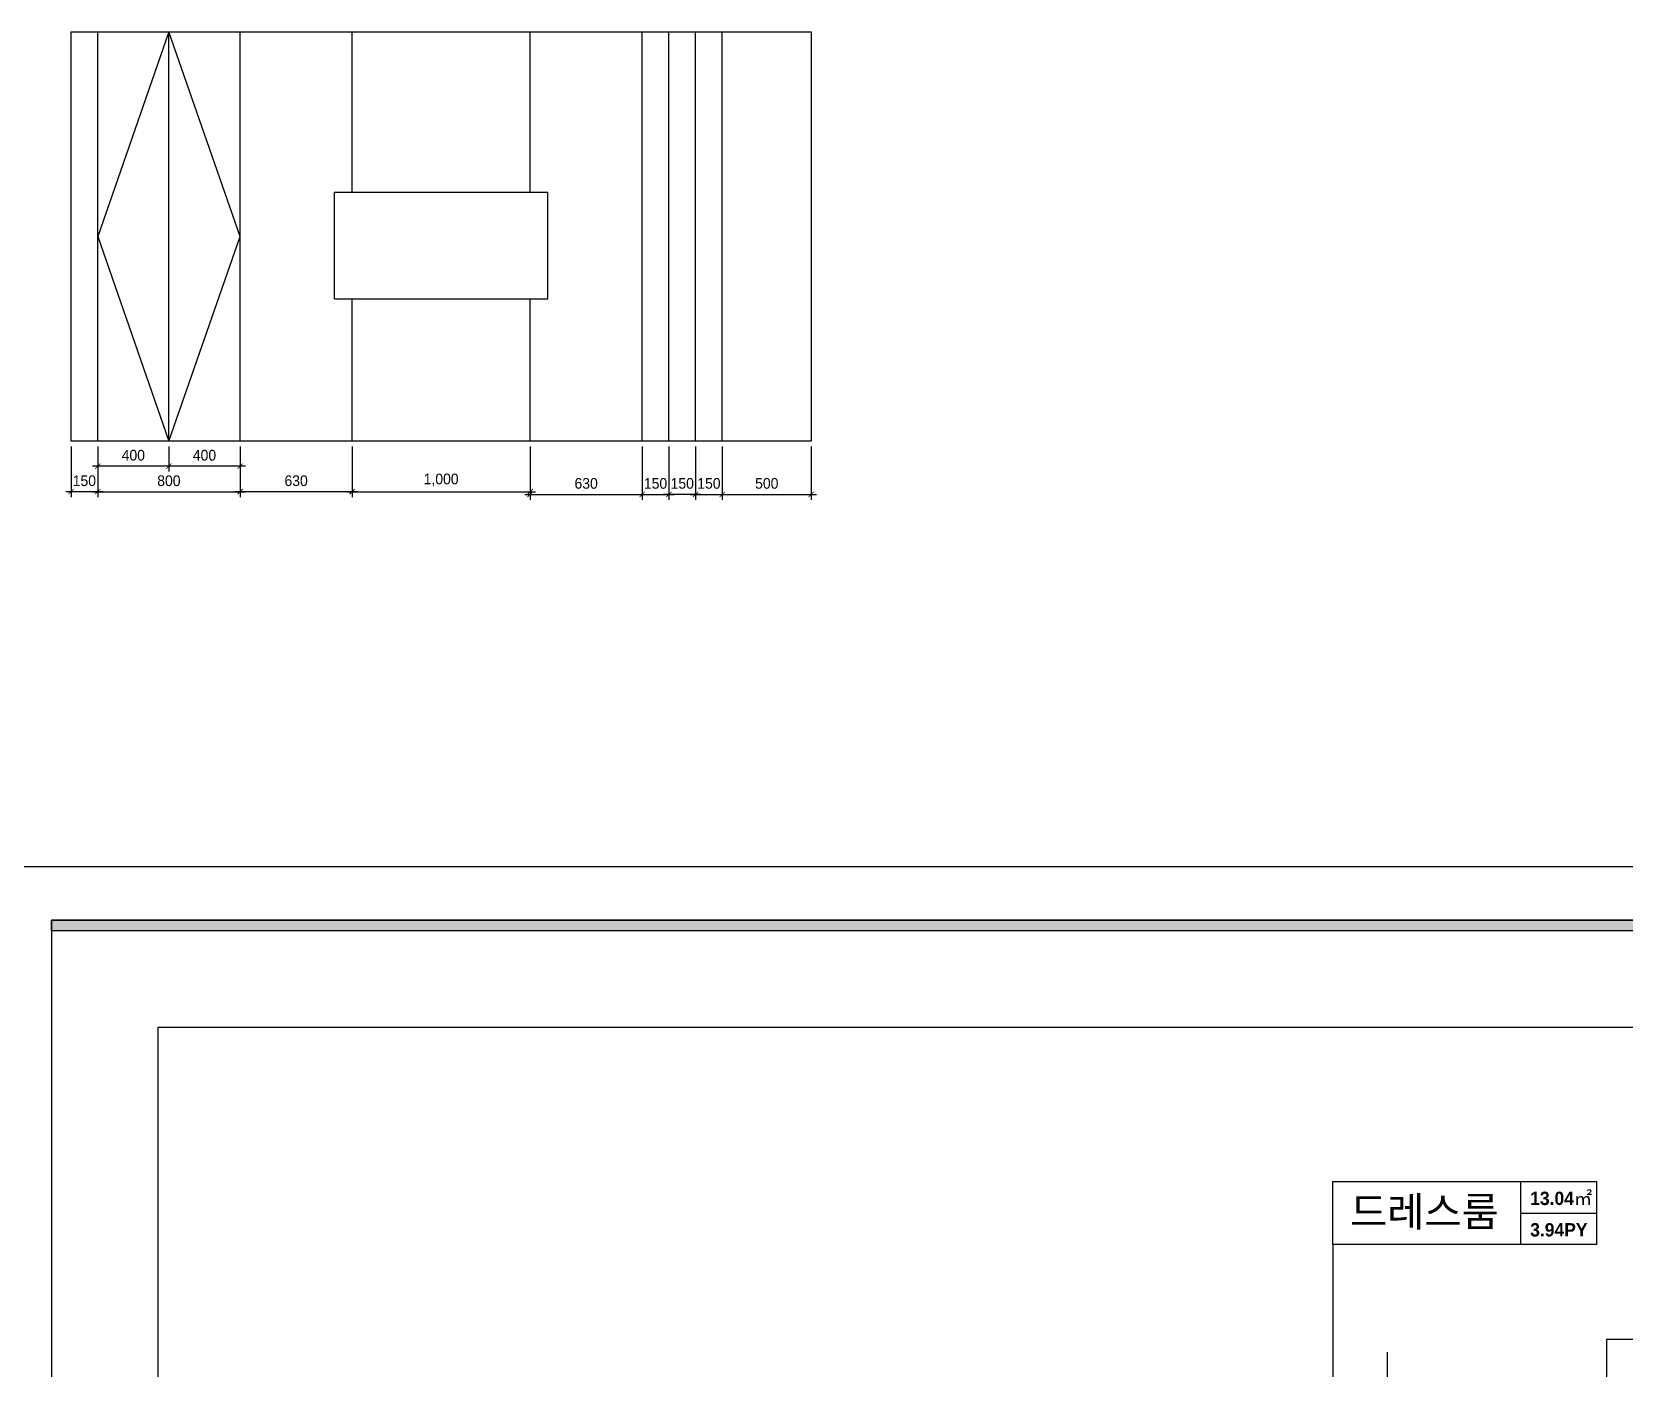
# Model space of a CAD drawing. Header units: millimetres. Extents: x 359270 to 411470, y 57550 to 89768.
# Drawn here: x 385860 to 394814, y 73148 to 80662 of the extents above; entities that cross this region are included whole.
import ezdxf
from ezdxf.enums import TextEntityAlignment as Align

# ---------------------------------------------------------------- set-up
doc = ezdxf.new("R2010")
doc.units = ezdxf.units.MM
doc.header["$LTSCALE"] = 100
doc.header["$PDMODE"] = 3
doc.layers.get('DEFPOINTS').update_dxf_attribs({"color": 248})
for name, color, linetype in [('0-ELC TEXT', 7, 'Continuous'), ('03-TEXT', 3, 'Continuous'), ('2-con', 2, 'Continuous'), ('C-WALL1', 2, 'Continuous'), ('F-WIN', 4, 'Continuous'), ('FORM(YOURNAME)-1', 1, 'Continuous'), ('FORM(YOURNAME)-11', 1, 'Continuous')]:
    doc.layers.add(name, color=color, linetype=linetype)
doc.styles.add('HY 울릉도 L', font='')
doc.styles.add('YOURNAME', font='HY울릉도M.TTF')
doc.styles.add('넥슨고딕', font='NEXONLv1GothicBold.ttf')
doc.styles.add('코레일둥고', font='Korail_Round_Gothic_Medium.ttf')
doc.styles.get('HY 울릉도 L').set_extended_font_data('HY울릉도L')
doc.dimstyles.new('30', dxfattribs={"dimscale": 30, "dimtxt": 2, "dimasz": 1, "dimexe": 1, "dimexo": 1, "dimgap": 1, "dimtad": 1, "dimdec": 0, "dimrnd": 0.05, "dimdsep": 46, "dimlunit": 6, "dimtxsty": 'HY 울릉도 L', "dimblk": 'ARCHTICK', "dimcen": 2.5, "dimdle": 1, "dimclrd": 133, "dimclre": 133, "dimclrt": 30, "dimadec": 0, "dimazin": 0, "dimtfac": 1, "dimtdec": 0, "dimtix": 1, "dimtmove": 2, "dimatfit": 3, "dimldrblk": 'ARCHTICK', "dimfxl": 1, "dimlwd": -1, "dimlwe": -1, "dimarcsym": 0})

# ---------------------------------------------------------------- blocks, each defined once
blk = doc.blocks.new('FORM-ELEVATION')
at = {"layer": 'FORM(YOURNAME)-11'}
h = blk.add_hatch(color=256, dxfattribs=at)
h.dxf.hatch_style = 1
h.paths.add_polyline_path([(-10309, 35708), (71691, 35708), (71691, 35508), (-10309, 35508)])
h.paths.add_polyline_path([(-10309, -21492), (71691, -21492), (71691, -21692), (-10309, -21692)])
at = {"layer": 'DEFPOINTS', "color": 158}
for points in [[(-10309, -21692), (71691, -21692), (71691, 35708), (-10309, 35708)], [(-8309, 33708), (61071, 33708), (61071, -19692), (-8309, -19692)]]:
    blk.add_lwpolyline(points, close=True, dxfattribs=at)
at = {"layer": 'FORM(YOURNAME)-11', "color": 250}
blk.add_lwpolyline([(-11309, -22692), (72691, -22692), (72691, 36708), (-11309, 36708)], close=True, dxfattribs=at)
at = {"layer": 'FORM(YOURNAME)-11'}
blk.add_lwpolyline([(-10309, 35708), (71691, 35708), (71691, 35508), (-10309, 35508)], close=True, dxfattribs=at)
at = {"layer": 'FORM(YOURNAME)-11', "color": 3, "style": 'YOURNAME'}
for tag, height, p in [('1', 450, (71041, -1219)), ('2', 450, (71041, -1863)), ('3', 450, (71041, -3150)), ('4', 450, (71041, -5081)), ('5', 515, (71041, -7398)), ('6', 515, (71041, -9650)), ('7', 515, (71041, -11903)), ('8', 515, (71041, -14155)), ('9', 515, (71041, -16408)), ('10', 515, (66791, -18596)), ('11', 515, (71041, -18660)), ('12', 515, (66791, -20848)), ('13', 515, (71041, -20848))]:
    blk.add_attdef(tag, text='', height=height, dxfattribs=at).set_placement(p, align=Align.MIDDLE_RIGHT)
blk = doc.blocks.new('FLLROP')
at = {"layer": 'C-WALL1'}
for p, q in [((372584, 73315), (368910, 73315)), ((368910, 73315), (368910, 73093))]:
    blk.add_line(p, q, dxfattribs=at)
at = {"layer": 'F-WIN'}
blk.add_line((367677, 73243), (367677, 72743), dxfattribs=at)
blk = doc.blocks.new('CJSWJDERH')
blk.add_blockref('FLLROP', (25800, 0))
blk = doc.blocks.new('_ArchTick')
at = {"color": 0, "linetype": 'ByBlock', "const_width": 0.15}
blk.add_lwpolyline([(-0.5, -0.5), (0.5, 0.5)], dxfattribs=at)
blk = doc.blocks.new('*D343')
at = {"color": 133}
for p, q in [((387660.3, 78331.8), (387660.3, 78048.1)), ((388660.3, 78331.8), (388660.3, 78048.1)), ((387630.3, 78078.1), (388690.3, 78078.1))]:
    blk.add_line(p, q, dxfattribs=at)
at = {"layer": 'DEFPOINTS', "color": 0}
for p in [(387660.3, 78361.8), (388660.3, 78361.8), (388660.3, 78078.1)]:
    blk.add_point(p, dxfattribs=at)
at = {"color": 133, "xscale": 30, "yscale": 30, "zscale": 30, "rotation": 180}
blk.add_blockref('_ArchTick', (387660.3, 78078.1), dxfattribs=at)
at = {"color": 133, "xscale": 30, "yscale": 30, "zscale": 30}
blk.add_blockref('_ArchTick', (388660.3, 78078.1), dxfattribs=at)
at = {"color": 30, "insert": (388160.3, 78144), "char_height": 60, "attachment_point": 5, "style": 'HY 울릉도 L'}
blk.add_mtext('1,000', dxfattribs=at)
blk = doc.blocks.new('*D344')
at = {"color": 133}
for p, q in [((387030.3, 78331.8), (387030.3, 78048.1)), ((387660.3, 78331.8), (387660.3, 78048.1)), ((387690.3, 78078.1), (387000.3, 78078.1))]:
    blk.add_line(p, q, dxfattribs=at)
at = {"layer": 'DEFPOINTS', "color": 0}
for p in [(387030.3, 78361.8), (387660.3, 78361.8), (387030.3, 78078.1)]:
    blk.add_point(p, dxfattribs=at)
at = {"color": 133, "xscale": 30, "yscale": 30, "zscale": 30, "rotation": 180}
blk.add_blockref('_ArchTick', (387030.3, 78078.1), dxfattribs=at)
at = {"color": 133, "xscale": 30, "yscale": 30, "zscale": 30}
blk.add_blockref('_ArchTick', (387660.3, 78078.1), dxfattribs=at)
at = {"color": 30, "insert": (387345.3, 78139.4), "char_height": 60, "attachment_point": 5, "style": 'HY 울릉도 L'}
blk.add_mtext('630', dxfattribs=at)
blk = doc.blocks.new('*D345')
at = {"color": 133}
for p, q in [((386630.3, 78331.8), (386630.3, 78191.4)), ((387030.3, 78331.8), (387030.3, 78191.4)), ((387060.3, 78221.4), (386600.3, 78221.4))]:
    blk.add_line(p, q, dxfattribs=at)
at = {"layer": 'DEFPOINTS', "color": 0}
for p in [(386630.3, 78361.8), (387030.3, 78361.8), (386630.3, 78221.4)]:
    blk.add_point(p, dxfattribs=at)
at = {"color": 133, "xscale": 30, "yscale": 30, "zscale": 30, "rotation": 180}
blk.add_blockref('_ArchTick', (386630.3, 78221.4), dxfattribs=at)
at = {"color": 133, "xscale": 30, "yscale": 30, "zscale": 30}
blk.add_blockref('_ArchTick', (387030.3, 78221.4), dxfattribs=at)
at = {"color": 30, "insert": (386830.3, 78282.6), "char_height": 60, "attachment_point": 5, "style": 'HY 울릉도 L'}
blk.add_mtext('400', dxfattribs=at)
blk = doc.blocks.new('*D346')
at = {"color": 133}
for p, q in [((386230.3, 78331.8), (386230.3, 78191.4)), ((386630.3, 78331.8), (386630.3, 78191.4)), ((386660.3, 78221.4), (386200.3, 78221.4))]:
    blk.add_line(p, q, dxfattribs=at)
at = {"layer": 'DEFPOINTS', "color": 0}
for p in [(386230.3, 78361.8), (386630.3, 78361.8), (386230.3, 78221.4)]:
    blk.add_point(p, dxfattribs=at)
at = {"color": 133, "xscale": 30, "yscale": 30, "zscale": 30, "rotation": 180}
blk.add_blockref('_ArchTick', (386230.3, 78221.4), dxfattribs=at)
at = {"color": 133, "xscale": 30, "yscale": 30, "zscale": 30}
blk.add_blockref('_ArchTick', (386630.3, 78221.4), dxfattribs=at)
at = {"color": 30, "insert": (386430.3, 78282.6), "char_height": 60, "attachment_point": 5, "style": 'HY 울릉도 L'}
blk.add_mtext('400', dxfattribs=at)
blk = doc.blocks.new('*D347')
at = {"color": 133}
for p, q in [((386230.3, 78331.8), (386230.3, 78048.1)), ((387030.3, 78331.8), (387030.3, 78048.1)), ((386200.3, 78078.1), (387060.3, 78078.1))]:
    blk.add_line(p, q, dxfattribs=at)
at = {"layer": 'DEFPOINTS', "color": 0}
for p in [(386230.3, 78361.8), (387030.3, 78361.8), (387030.3, 78078.1)]:
    blk.add_point(p, dxfattribs=at)
at = {"color": 133, "xscale": 30, "yscale": 30, "zscale": 30, "rotation": 180}
blk.add_blockref('_ArchTick', (386230.3, 78078.1), dxfattribs=at)
at = {"color": 133, "xscale": 30, "yscale": 30, "zscale": 30}
blk.add_blockref('_ArchTick', (387030.3, 78078.1), dxfattribs=at)
at = {"color": 30, "insert": (386630.3, 78139.4), "char_height": 60, "attachment_point": 5, "style": 'HY 울릉도 L'}
blk.add_mtext('800', dxfattribs=at)
blk = doc.blocks.new('*D348')
at = {"color": 133}
for p, q in [((386080.3, 78331.8), (386080.3, 78048.1)), ((386230.3, 78331.8), (386230.3, 78048.1)), ((386260.3, 78078.1), (386050.3, 78078.1))]:
    blk.add_line(p, q, dxfattribs=at)
at = {"layer": 'DEFPOINTS', "color": 0}
for p in [(386080.3, 78361.8), (386230.3, 78361.8), (386080.3, 78078.1)]:
    blk.add_point(p, dxfattribs=at)
at = {"color": 133, "xscale": 30, "yscale": 30, "zscale": 30}
blk.add_blockref('_ArchTick', (386080.3, 78078.1), dxfattribs=at)
at = {"color": 133, "xscale": 30, "yscale": 30, "zscale": 30, "rotation": 180}
blk.add_blockref('_ArchTick', (386230.3, 78078.1), dxfattribs=at)
at = {"color": 30, "insert": (386155.3, 78139.4), "char_height": 60, "attachment_point": 5, "style": 'HY 울릉도 L'}
blk.add_mtext('150', dxfattribs=at)
blk = doc.blocks.new('*D349')
at = {"color": 133}
for p, q in [((388660.3, 78331.8), (388660.3, 78033.1)), ((389290.3, 78331.8), (389290.3, 78033.1)), ((388630.3, 78063.1), (389320.3, 78063.1))]:
    blk.add_line(p, q, dxfattribs=at)
at = {"layer": 'DEFPOINTS', "color": 0}
for p in [(388660.3, 78361.8), (389290.3, 78361.8), (389290.3, 78063.1)]:
    blk.add_point(p, dxfattribs=at)
at = {"color": 133, "xscale": 30, "yscale": 30, "zscale": 30, "rotation": 180}
blk.add_blockref('_ArchTick', (388660.3, 78063.1), dxfattribs=at)
at = {"color": 133, "xscale": 30, "yscale": 30, "zscale": 30}
blk.add_blockref('_ArchTick', (389290.3, 78063.1), dxfattribs=at)
at = {"color": 30, "insert": (388975.3, 78124.4), "char_height": 60, "attachment_point": 5, "style": 'HY 울릉도 L'}
blk.add_mtext('630', dxfattribs=at)
blk = doc.blocks.new('*D350')
at = {"color": 133}
for p, q in [((389290.3, 78331.8), (389290.3, 78033.1)), ((389440.3, 78331.8), (389440.3, 78033.1)), ((389260.3, 78063.1), (389470.3, 78063.1))]:
    blk.add_line(p, q, dxfattribs=at)
at = {"layer": 'DEFPOINTS', "color": 0}
for p in [(389290.3, 78361.8), (389440.3, 78361.8), (389440.3, 78063.1)]:
    blk.add_point(p, dxfattribs=at)
at = {"color": 133, "xscale": 30, "yscale": 30, "zscale": 30}
blk.add_blockref('_ArchTick', (389290.3, 78063.1), dxfattribs=at)
at = {"color": 133, "xscale": 30, "yscale": 30, "zscale": 30, "rotation": 180}
blk.add_blockref('_ArchTick', (389440.3, 78063.1), dxfattribs=at)
at = {"color": 30, "insert": (389365.3, 78124.4), "char_height": 60, "attachment_point": 5, "style": 'HY 울릉도 L'}
blk.add_mtext('150', dxfattribs=at)
blk = doc.blocks.new('*D351')
at = {"color": 133}
for p, q in [((389440.3, 78331.8), (389440.3, 78033.1)), ((389590.3, 78331.8), (389590.3, 78033.1)), ((389620.3, 78063.1), (389410.3, 78063.1))]:
    blk.add_line(p, q, dxfattribs=at)
at = {"layer": 'DEFPOINTS', "color": 0}
for p in [(389440.3, 78361.8), (389590.3, 78361.8), (389440.3, 78063.1)]:
    blk.add_point(p, dxfattribs=at)
at = {"color": 133, "xscale": 30, "yscale": 30, "zscale": 30}
blk.add_blockref('_ArchTick', (389440.3, 78063.1), dxfattribs=at)
at = {"color": 133, "xscale": 30, "yscale": 30, "zscale": 30, "rotation": 180}
blk.add_blockref('_ArchTick', (389590.3, 78063.1), dxfattribs=at)
at = {"color": 30, "insert": (389515.3, 78124.4), "char_height": 60, "attachment_point": 5, "style": 'HY 울릉도 L'}
blk.add_mtext('150', dxfattribs=at)
blk = doc.blocks.new('*D352')
at = {"color": 133}
for p, q in [((389590.3, 78331.8), (389590.3, 78033.1)), ((389740.3, 78331.8), (389740.3, 78033.1)), ((389560.3, 78063.1), (389770.3, 78063.1))]:
    blk.add_line(p, q, dxfattribs=at)
at = {"layer": 'DEFPOINTS', "color": 0}
for p in [(389590.3, 78361.8), (389740.3, 78361.8), (389740.3, 78063.1)]:
    blk.add_point(p, dxfattribs=at)
at = {"color": 133, "xscale": 30, "yscale": 30, "zscale": 30}
blk.add_blockref('_ArchTick', (389590.3, 78063.1), dxfattribs=at)
at = {"color": 133, "xscale": 30, "yscale": 30, "zscale": 30, "rotation": 180}
blk.add_blockref('_ArchTick', (389740.3, 78063.1), dxfattribs=at)
at = {"color": 30, "insert": (389665.3, 78124.4), "char_height": 60, "attachment_point": 5, "style": 'HY 울릉도 L'}
blk.add_mtext('150', dxfattribs=at)
blk = doc.blocks.new('*D353')
at = {"color": 133}
for p, q in [((389740.3, 78331.8), (389740.3, 78033.1)), ((390240.3, 78331.8), (390240.3, 78033.1)), ((389710.3, 78063.1), (390270.3, 78063.1))]:
    blk.add_line(p, q, dxfattribs=at)
at = {"layer": 'DEFPOINTS', "color": 0}
for p in [(389740.3, 78361.8), (390240.3, 78361.8), (390240.3, 78063.1)]:
    blk.add_point(p, dxfattribs=at)
at = {"color": 133, "xscale": 30, "yscale": 30, "zscale": 30, "rotation": 180}
blk.add_blockref('_ArchTick', (389740.3, 78063.1), dxfattribs=at)
at = {"color": 133, "xscale": 30, "yscale": 30, "zscale": 30}
blk.add_blockref('_ArchTick', (390240.3, 78063.1), dxfattribs=at)
at = {"color": 30, "insert": (389990.3, 78124.4), "char_height": 60, "attachment_point": 5, "style": 'HY 울릉도 L'}
blk.add_mtext('500', dxfattribs=at)

msp = doc.modelspace()

# ---------------------------------------------------------------- linework, layer by layer
for p, q in [((386630.3, 78361.8), (386630.3, 80661.8)), ((387660.3, 79761.8), (387660.3, 80661.8)), ((388660.3, 79761.8), (388660.3, 80661.8)), ((389290.3, 78361.8), (389290.3, 80661.8)), ((389440.3, 78361.8), (389440.3, 80661.8)), ((389590.3, 78361.8), (389590.3, 80661.8)), ((389740.3, 78361.8), (389740.3, 80661.8)), ((387660.3, 78361.8), (387660.3, 79161.8)), ((388660.3, 78361.8), (388660.3, 79161.8))]:
    msp.add_line(p, q)
at = {"color": 8}
msp.add_lwpolyline([(386630.3, 78361.8), (387030.3, 79511.8), (386630.3, 80661.8), (386230.3, 79511.8), (386630.3, 78361.8)], dxfattribs=at)
at = {"layer": '0-ELC TEXT'}
for p, q in [((394229.1, 73848.1), (394229.1, 74201.8)), ((394229.1, 74025), (394653.8, 74025)), ((393171.9, 73848.1), (393171.9, 72771.4))]:
    msp.add_line(p, q, dxfattribs=at)
msp.add_lwpolyline([(393171.9, 74201.8), (394653.8, 74201.8), (394653.8, 73848.1), (393171.9, 73848.1)], close=True, dxfattribs=at)
at = {"layer": '2-con'}
for p, q in [((386230.3, 78361.8), (386230.3, 80661.8)), ((387030.3, 78361.8), (387030.3, 80661.8)), ((387560.3, 79161.8), (387560.3, 79761.8)), ((387560.3, 79761.8), (388760.3, 79761.8)), ((388760.3, 79161.8), (388760.3, 79761.8)), ((387560.3, 79161.8), (388760.3, 79161.8))]:
    msp.add_line(p, q, dxfattribs=at)
msp.add_lwpolyline([(386080.3, 80661.8), (390240.3, 80661.8), (390240.3, 78361.8), (386080.3, 78361.8)], close=True, dxfattribs=at)

# ---------------------------------------------------------------- block references
msp.add_blockref('CJSWJDERH', (0, 0))
at = {"layer": 'FORM(YOURNAME)-1', "xscale": 0.3, "yscale": 0.3, "zscale": 0.3}
msp.add_blockref('FORM-ELEVATION', (389062.6, 64957.5), dxfattribs=at)

# ---------------------------------------------------------------- texts
at = {"layer": '03-TEXT'}
for s, height, style, p in [('13.04㎡', 75, '넥슨고딕', (394454.8, 74070)), ('드레스룸', 166.67, '코레일둥고', (393686.6, 73949.6)), ('3.94PY', 75, '넥슨고딕', (394441.9, 73893.2))]:
    msp.add_text(s, height=height, dxfattribs=dict(at, style=style)).set_placement(p, align=Align.CENTER)

# ---------------------------------------------------------------- dimensions: what is measured, and where the dimension line sits
for base, p1, p2, picture, middle in [((386080.3, 78078.1), (386230.3, 78361.8), (386080.3, 78361.8), '*D348', (386155.3, 78139.4)), ((386230.3, 78221.4), (386630.3, 78361.8), (386230.3, 78361.8), '*D346', (386430.3, 78282.6)), ((387030.3, 78078.1), (386230.3, 78361.8), (387030.3, 78361.8), '*D347', (386630.3, 78139.4)), ((386630.3, 78221.4), (387030.3, 78361.8), (386630.3, 78361.8), '*D345', (386830.3, 78282.6)), ((387030.3, 78078.1), (387660.3, 78361.8), (387030.3, 78361.8), '*D344', (387345.3, 78139.4)), ((388660.3, 78078.1), (387660.3, 78361.8), (388660.3, 78361.8), '*D343', (388160.3, 78144)), ((389290.3, 78063.1), (388660.3, 78361.8), (389290.3, 78361.8), '*D349', (388975.3, 78124.4)), ((389440.3, 78063.1), (389290.3, 78361.8), (389440.3, 78361.8), '*D350', (389365.3, 78124.4)), ((389440.3, 78063.1), (389590.3, 78361.8), (389440.3, 78361.8), '*D351', (389515.3, 78124.4)), ((389740.3, 78063.1), (389590.3, 78361.8), (389740.3, 78361.8), '*D352', (389665.3, 78124.4)), ((390240.3, 78063.1), (389740.3, 78361.8), (390240.3, 78361.8), '*D353', (389990.3, 78124.4))]:
    dim = msp.add_linear_dim(base=base, p1=p1, p2=p2, dimstyle='30')
    dim.commit()
    dim.dimension.update_dxf_attribs({"geometry": picture, "text_midpoint": middle})

doc.saveas('drawing.dxf')
